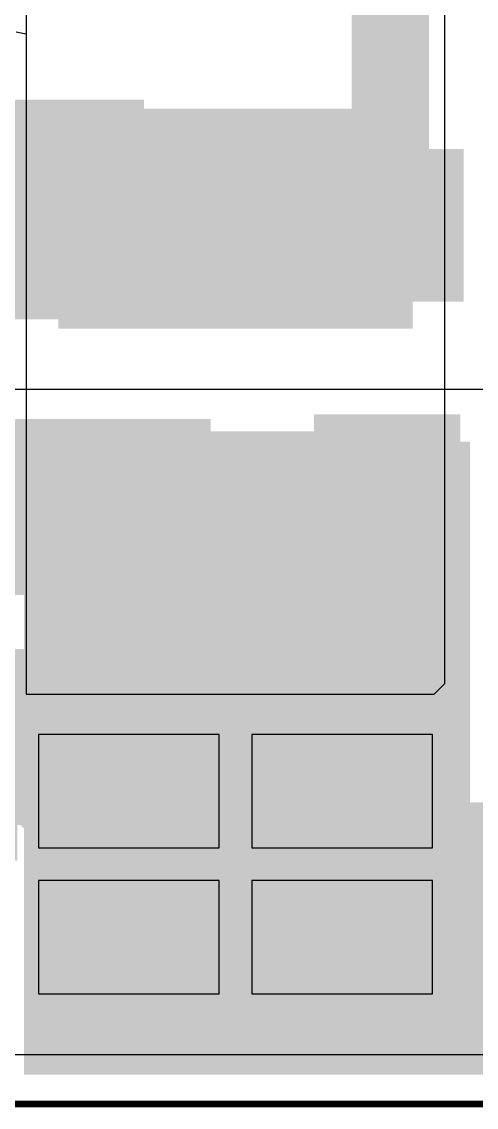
# Model space of a CAD drawing. Extents: x 56.2 to 141.8, y 48 to 96.4.
# Drawn here: x 101.84 to 105.36, y 47.96 to 56.36 of the extents above; entities that cross this region are included whole.
import ezdxf

# ---------------------------------------------------------------- set-up
doc = ezdxf.new("R2010")
doc.units = 0
doc.header["$MEASUREMENT"] = 0
for name, color, linetype in [('BOTTOMLAYER', 5, 'CONTINUOUS'), ('BOTTOMPASTE', 16, 'CONTINUOUS'), ('BOTTOMSOLDER', 6, 'CONTINUOUS'), ('KEEPOUTLAYER', 6, 'CONTINUOUS'), ('TOPLAYER', 1, 'CONTINUOUS'), ('TOPPASTE', 8, 'CONTINUOUS'), ('TOPSOLDER', 216, 'CONTINUOUS')]:
    doc.layers.add(name, color=color, linetype=linetype)

msp = doc.modelspace()

# ---------------------------------------------------------------- linework, layer by layer
at = {"layer": 'BOTTOMLAYER'}
msp.add_line((99.8728, 53.5178), (105.5624, 53.5178), dxfattribs=at)
for points, const_width in [([(104.690796, 54.7878), (104.690796, 56.9976)], 0.599999), ([(102.4636, 52.6288), (104.665402, 52.6288)], 0.800001), ([(104.690802, 48.8696), (104.690802, 50.9524)], 0.599999), ([(101.804198, 50.165), (102.464598, 50.8254)], 0.599999), ([(102.464598, 50.8254), (104.665402, 50.8254)], 0.599999), ([(98.1202, 50.165), (101.804198, 50.165)], 0.599999), ([(102.4636, 48.877604), (102.471604, 48.8696)], 0.599999), ([(102.471604, 48.8696), (104.665396, 48.8696)], 0.599999), ([(104.665396, 48.8696), (104.690802, 48.8696)], 0.599999)]:
    msp.add_lwpolyline(points, dxfattribs=dict(at, const_width=const_width))
at = {"layer": 'BOTTOMLAYER', "const_width": 0.299999}
for points in [[(102.666589, 51.02239, 1), (102.966589, 51.02239, 1)], [(102.666589, 51.02239, 1), (102.966589, 51.02239, 1)], [(102.666589, 51.02239, 1), (102.966589, 51.02239, 1)], [(102.666589, 51.02239, 1), (102.966589, 51.02239, 1)], [(102.666589, 51.02239, 1), (102.966589, 51.02239, 1)], [(102.666589, 51.02239, 1), (102.966589, 51.02239, 1)], [(102.666589, 51.02239, 1), (102.966589, 51.02239, 1)], [(102.666589, 51.02239, 1), (102.966589, 51.02239, 1)], [(102.666589, 51.02239, 1), (102.966589, 51.02239, 1)], [(103.142169, 50.8254, 1), (103.442168, 50.8254, 1)], [(103.142169, 50.8254, 1), (103.442168, 50.8254, 1)], [(103.142169, 50.8254, 1), (103.442168, 50.8254, 1)], [(103.142169, 50.8254, 1), (103.442168, 50.8254, 1)], [(103.142169, 50.8254, 1), (103.442168, 50.8254, 1)], [(103.142169, 50.8254, 1), (103.442168, 50.8254, 1)], [(103.142169, 50.8254, 1), (103.442168, 50.8254, 1)], [(103.142169, 50.8254, 1), (103.442168, 50.8254, 1)], [(103.142169, 50.8254, 1), (103.442168, 50.8254, 1)], [(103.14699, 50.8254, 1), (103.446989, 50.8254, 1)], [(103.14699, 50.8254, 1), (103.446989, 50.8254, 1)], [(103.14699, 50.8254, 1), (103.446989, 50.8254, 1)], [(103.14699, 50.8254, 1), (103.446989, 50.8254, 1)], [(103.14699, 50.8254, 1), (103.446989, 50.8254, 1)], [(103.14699, 50.8254, 1), (103.446989, 50.8254, 1)], [(103.14699, 50.8254, 1), (103.446989, 50.8254, 1)], [(103.14699, 50.8254, 1), (103.446989, 50.8254, 1)], [(103.14699, 50.8254, 1), (103.446989, 50.8254, 1)], [(102.666592, 50.626411, 1), (102.966591, 50.626411, 1)], [(102.666592, 50.626411, 1), (102.966591, 50.626411, 1)], [(102.666592, 50.626411, 1), (102.966591, 50.626411, 1)], [(102.666592, 50.626411, 1), (102.966591, 50.626411, 1)], [(102.666592, 50.626411, 1), (102.966591, 50.626411, 1)], [(102.666592, 50.626411, 1), (102.966591, 50.626411, 1)], [(102.666592, 50.626411, 1), (102.966591, 50.626411, 1)], [(102.666592, 50.626411, 1), (102.966591, 50.626411, 1)], [(102.666592, 50.626411, 1), (102.966591, 50.626411, 1)]]:
    msp.add_lwpolyline(points, format="xyb", close=True, dxfattribs=at)
at = {"layer": 'BOTTOMLAYER', "const_width": 0.599999}
for points in [[(103.292168, 50.8254, -0.198912), (102.816589, 51.02239)], [(103.292168, 50.8254, -0.198912), (102.816589, 51.02239)], [(103.292168, 50.8254, -0.198912), (102.816589, 51.02239)], [(103.292168, 50.8254, -0.198912), (102.816589, 51.02239)], [(103.292168, 50.8254, -0.198912), (102.816589, 51.02239)], [(103.292168, 50.8254, -0.198912), (102.816589, 51.02239)], [(103.292168, 50.8254, -0.198912), (102.816589, 51.02239)], [(103.292168, 50.8254, -0.198912), (102.816589, 51.02239)], [(103.292168, 50.8254, -0.198912), (102.816589, 51.02239)], [(102.816591, 50.626411, -0.198912), (103.296989, 50.8254)], [(102.816591, 50.626411, -0.198912), (103.296989, 50.8254)], [(102.816591, 50.626411, -0.198912), (103.296989, 50.8254)], [(102.816591, 50.626411, -0.198912), (103.296989, 50.8254)], [(102.816591, 50.626411, -0.198912), (103.296989, 50.8254)], [(102.816591, 50.626411, -0.198912), (103.296989, 50.8254)], [(102.816591, 50.626411, -0.198912), (103.296989, 50.8254)], [(102.816591, 50.626411, -0.198912), (103.296989, 50.8254)], [(102.816591, 50.626411, -0.198912), (103.296989, 50.8254)]]:
    msp.add_lwpolyline(points, format="xyb", dxfattribs=at)
at = {"layer": 'BOTTOMLAYER'}
for points in [[(99.681066, 54.159848), (102.68106, 54.159848), (99.681066, 55.659871), (102.68106, 55.659871)], [(105.155797, 55.277799), (104.225796, 55.277799), (105.155797, 54.297801), (104.225796, 54.297801)], [(103.1986, 52.024404), (103.1986, 53.184402), (101.7286, 52.024404), (101.7286, 53.184402)], [(104.200401, 52.240401), (105.130402, 52.240401), (104.200401, 53.220399), (105.130402, 53.220399)], [(103.1986, 50.244403), (103.1986, 51.404401), (101.7286, 50.244403), (101.7286, 51.404401)], [(104.200401, 50.335401), (105.130402, 50.335401), (104.200401, 51.315399), (105.130402, 51.315399)], [(102.006603, 48.379601), (102.936604, 48.379601), (102.006603, 49.359599), (102.936604, 49.359599)], [(105.130397, 49.359599), (104.200396, 49.359599), (105.130397, 48.379601), (104.200396, 48.379601)]]:
    msp.add_solid(points, dxfattribs=at)
at = {"layer": 'BOTTOMPASTE'}
for points in [[(99.681066, 54.159848), (102.68106, 54.159848), (99.681066, 55.659871), (102.68106, 55.659871)], [(105.155797, 55.277799), (104.225796, 55.277799), (105.155797, 54.297801), (104.225796, 54.297801)], [(103.1986, 52.024404), (103.1986, 53.184402), (101.7286, 52.024404), (101.7286, 53.184402)], [(104.200401, 52.240401), (105.130402, 52.240401), (104.200401, 53.220399), (105.130402, 53.220399)], [(103.1986, 50.244403), (103.1986, 51.404401), (101.7286, 50.244403), (101.7286, 51.404401)], [(104.200401, 50.335401), (105.130402, 50.335401), (104.200401, 51.315399), (105.130402, 51.315399)], [(102.006603, 48.379601), (102.936604, 48.379601), (102.006603, 49.359599), (102.936604, 49.359599)], [(105.130397, 49.359599), (104.200396, 49.359599), (105.130397, 48.379601), (104.200396, 48.379601)]]:
    msp.add_solid(points, dxfattribs=at)
at = {"layer": 'BOTTOMSOLDER'}
for points in [[(99.579466, 54.058248), (102.78266, 54.058248), (99.579466, 55.761471), (102.78266, 55.761471)], [(105.257397, 55.379399), (104.124196, 55.379399), (105.257397, 54.196201), (104.124196, 54.196201)], [(104.098801, 52.138801), (105.232002, 52.138801), (104.098801, 53.321999), (105.232002, 53.321999)], [(103.3002, 51.922804), (103.3002, 53.286002), (101.627, 51.922804), (101.627, 53.286002)], [(103.3002, 50.142803), (103.3002, 51.506001), (101.627, 50.142803), (101.627, 51.506001)], [(104.098801, 50.233801), (105.232002, 50.233801), (104.098801, 51.416999), (105.232002, 51.416999)], [(101.905003, 48.278001), (103.038204, 48.278001), (101.905003, 49.461199), (103.038204, 49.461199)], [(105.231997, 49.461199), (104.098796, 49.461199), (105.231997, 48.278001), (104.098796, 48.278001)]]:
    msp.add_solid(points, dxfattribs=at)
at = {"layer": 'KEEPOUTLAYER', "const_width": 0.05}
msp.add_lwpolyline([(69.4436, 47.9806), (131.6482, 47.9806)], dxfattribs=at)
at = {"layer": 'TOPLAYER'}
for p, q in [((105.112299, 51.238602), (105.112299, 58.438598)), ((101.872301, 58.133501), (101.872301, 51.1556)), ((105.112299, 56.238602), (105.112299, 56.377378)), ((101.793637, 56.286908), (101.872301, 56.271259)), ((101.872301, 56.271259), (101.872301, 56.238602)), ((101.872301, 56.238602), (101.872301, 55.938598)), ((105.112299, 55.938598), (105.112299, 56.238602)), ((101.872301, 55.938598), (101.872301, 53.738602)), ((105.112299, 53.738602), (105.112299, 55.938598)), ((101.872301, 53.738602), (101.872301, 51.1556)), ((105.112299, 51.238602), (105.112299, 53.738602)), ((105.029297, 51.1556), (105.112299, 51.238602)), ((105.029297, 51.1556), (105.112299, 51.238602)), ((101.872301, 51.1556), (105.029297, 51.1556)), ((101.872301, 51.1556), (105.029297, 51.1556)), ((103.3653, 50.842598), (101.9683, 50.842598)), ((101.9683, 50.842598), (101.9683, 49.9656)), ((103.3653, 49.9656), (103.3653, 50.842598)), ((105.0163, 50.842598), (103.6193, 50.842598)), ((103.6193, 50.842598), (103.6193, 49.9656)), ((105.0163, 49.9656), (105.0163, 50.842598)), ((101.9683, 49.9656), (103.3653, 49.9656)), ((103.6193, 49.9656), (105.0163, 49.9656)), ((103.3653, 49.7116), (101.9683, 49.7116)), ((101.9683, 49.7116), (101.9683, 48.834601)), ((103.3653, 48.834601), (103.3653, 49.7116)), ((105.0163, 49.7116), (103.6193, 49.7116)), ((103.6193, 49.7116), (103.6193, 48.834601)), ((105.0163, 48.834601), (105.0163, 49.7116)), ((101.9683, 48.834601), (103.3653, 48.834601)), ((103.6193, 48.834601), (105.0163, 48.834601)), ((128.698737, 48.362944), (92.1512, 48.362944))]:
    msp.add_line(p, q, dxfattribs=at)
at = {"layer": 'TOPLAYER', "const_width": 1.000001}
for points in [[(104.2924, 49.657), (105.218799, 48.730601)], [(105.218799, 48.730601), (125.946601, 48.730601)]]:
    msp.add_lwpolyline(points, dxfattribs=at)
for points in [[(104.012301, 49.5886, -0.198912), (104.607223, 49.342175)], [(104.012301, 49.5886, -0.198912), (104.607223, 49.342175)], [(104.012301, 49.5886, -0.198912), (104.607223, 49.342175)], [(104.012301, 49.5886, -0.198912), (104.607223, 49.342175)], [(104.012301, 49.5886, -0.198912), (104.607223, 49.342175)], [(104.012301, 49.5886, -0.198912), (104.607223, 49.342175)], [(104.012301, 49.5886, -0.198912), (104.607223, 49.342175)], [(104.012301, 49.5886, -0.198912), (104.607223, 49.342175)], [(104.012301, 49.5886, -0.198912), (104.607223, 49.342175)], [(104.012301, 49.5886, -0.198912), (104.607223, 49.342175)], [(104.012301, 49.5886, -0.198912), (104.607223, 49.342175)], [(104.012301, 49.5886, -0.198912), (104.607223, 49.342175)], [(104.012301, 49.5886, -0.198912), (104.607223, 49.342175)], [(104.012301, 49.5886, -0.198912), (104.607223, 49.342175)], [(106.186422, 49.032978, -0.198912), (105.456418, 48.730601)], [(106.186422, 49.032978, -0.198912), (105.456418, 48.730601)], [(106.186422, 49.032978, -0.198912), (105.456418, 48.730601)], [(106.186422, 49.032978, -0.198912), (105.456418, 48.730601)], [(106.186422, 49.032978, -0.198912), (105.456418, 48.730601)], [(106.186422, 49.032978, -0.198912), (105.456418, 48.730601)], [(106.186422, 49.032978, -0.198912), (105.456418, 48.730601)], [(106.186422, 49.032978, -0.198912), (105.456418, 48.730601)], [(106.186422, 49.032978, -0.198912), (105.456418, 48.730601)]]:
    msp.add_lwpolyline(points, format="xyb", dxfattribs=at)
at = {"layer": 'TOPLAYER', "const_width": 0.499999}
for points in [[(103.762302, 49.5886, 1), (104.262301, 49.5886, 1)], [(103.762302, 49.5886, 1), (104.262301, 49.5886, 1)], [(103.762302, 49.5886, 1), (104.262301, 49.5886, 1)], [(103.762302, 49.5886, 1), (104.262301, 49.5886, 1)], [(103.762302, 49.5886, 1), (104.262301, 49.5886, 1)], [(103.762302, 49.5886, 1), (104.262301, 49.5886, 1)], [(103.762302, 49.5886, 1), (104.262301, 49.5886, 1)], [(103.762302, 49.5886, 1), (104.262301, 49.5886, 1)], [(103.762302, 49.5886, 1), (104.262301, 49.5886, 1)], [(103.762302, 49.5886, 1), (104.262301, 49.5886, 1)], [(103.762302, 49.5886, 1), (104.262301, 49.5886, 1)], [(103.762302, 49.5886, 1), (104.262301, 49.5886, 1)], [(103.762302, 49.5886, 1), (104.262301, 49.5886, 1)], [(103.762302, 49.5886, 1), (104.262301, 49.5886, 1)], [(104.357223, 49.342175, 1), (104.857222, 49.342175, 1)], [(104.357223, 49.342175, 1), (104.857222, 49.342175, 1)], [(104.357223, 49.342175, 1), (104.857222, 49.342175, 1)], [(104.357223, 49.342175, 1), (104.857222, 49.342175, 1)], [(104.357223, 49.342175, 1), (104.857222, 49.342175, 1)], [(104.357223, 49.342175, 1), (104.857222, 49.342175, 1)], [(104.357223, 49.342175, 1), (104.857222, 49.342175, 1)], [(104.357223, 49.342175, 1), (104.857222, 49.342175, 1)], [(104.357223, 49.342175, 1), (104.857222, 49.342175, 1)], [(104.357223, 49.342175, 1), (104.857222, 49.342175, 1)], [(104.357223, 49.342175, 1), (104.857222, 49.342175, 1)], [(104.357223, 49.342175, 1), (104.857222, 49.342175, 1)], [(104.357223, 49.342175, 1), (104.857222, 49.342175, 1)], [(104.357223, 49.342175, 1), (104.857222, 49.342175, 1)], [(105.206419, 48.730601, 1), (105.706418, 48.730601, 1)], [(105.206419, 48.730601, 1), (105.706418, 48.730601, 1)], [(105.206419, 48.730601, 1), (105.706418, 48.730601, 1)], [(105.206419, 48.730601, 1), (105.706418, 48.730601, 1)], [(105.206419, 48.730601, 1), (105.706418, 48.730601, 1)], [(105.206419, 48.730601, 1), (105.706418, 48.730601, 1)], [(105.206419, 48.730601, 1), (105.706418, 48.730601, 1)], [(105.206419, 48.730601, 1), (105.706418, 48.730601, 1)], [(105.206419, 48.730601, 1), (105.706418, 48.730601, 1)]]:
    msp.add_lwpolyline(points, format="xyb", close=True, dxfattribs=at)
at = {"layer": 'TOPLAYER'}
for points in [[(104.7623, 54.088601), (104.7623, 55.588598), (102.2223, 54.088601), (102.2223, 55.588598)], [(101.854, 48.26), (105.3084, 48.26), (101.854, 53.1114), (105.3084, 53.1114)], [(104.7623, 51.588601), (104.7623, 53.088598), (102.2223, 51.588601), (102.2223, 53.088598)], [(101.872301, 48.4886), (105.282997, 48.4886), (101.872301, 51.1556), (105.282997, 51.1556)], [(104.7623, 49.088601), (104.7623, 50.588598), (102.2223, 49.088601), (102.2223, 50.588598)], [(101.854, 48.2092), (108.2548, 48.2092), (101.854, 50.3174), (108.2548, 50.3174)]]:
    msp.add_solid(points, dxfattribs=at)
at = {"layer": 'TOPPASTE'}
for points in [[(104.7623, 54.088601), (104.7623, 55.588598), (102.2223, 54.088601), (102.2223, 55.588598)], [(104.7623, 51.588601), (104.7623, 53.088598), (102.2223, 51.588601), (102.2223, 53.088598)], [(104.7623, 49.088601), (104.7623, 50.588598), (102.2223, 49.088601), (102.2223, 50.588598)]]:
    msp.add_solid(points, dxfattribs=at)
at = {"layer": 'TOPSOLDER'}
for points in [[(104.8639, 53.987001), (104.8639, 55.690198), (102.1207, 53.987001), (102.1207, 55.690198)], [(104.8639, 51.487001), (104.8639, 53.190198), (102.1207, 51.487001), (102.1207, 53.190198)], [(104.8639, 48.987001), (104.8639, 50.690198), (102.1207, 48.987001), (102.1207, 50.690198)]]:
    msp.add_solid(points, dxfattribs=at)

doc.saveas('drawing.dxf')
